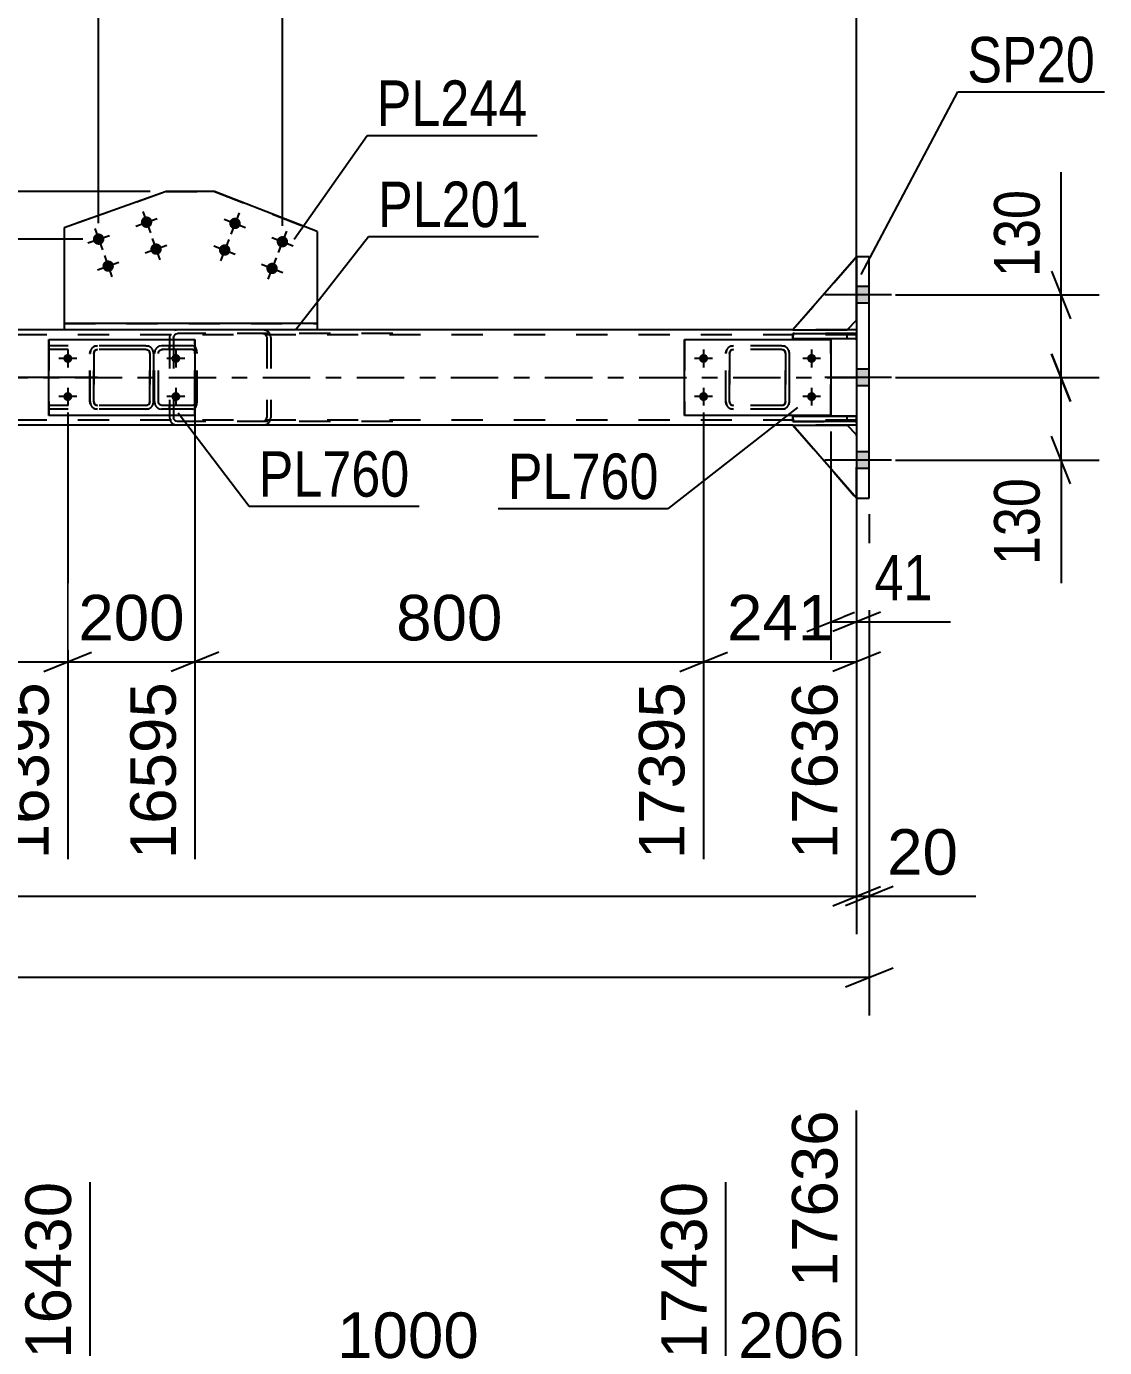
# Model space of a CAD drawing. Header units: millimetres. Extents: x -55 to 786, y -408 to 186.
# Drawn here: x 650 to 717.8, y 61 to 144.1 of the extents above; entities that cross this region are included whole.
import ezdxf

# ---------------------------------------------------------------- set-up
doc = ezdxf.new("R2010")
doc.units = ezdxf.units.MM
doc.linetypes.add('DXK_LINE_DOT2', pattern=[3.9198, 1.9599, -1.9599])
doc.linetypes.add('DXK_LINE_DOT3', pattern=[5.9187, 2.979, -0.9799, 0.9799, -0.9799])
doc.styles.add('Arial', font='ARIAL.TTF', dxfattribs={"height": 0.2})
doc.styles.add('Arial Narrow', font='ARIALN.TTF', dxfattribs={"height": 0.2})

# ---------------------------------------------------------------- blocks, each defined once
blk = doc.blocks.new('Bolt-318893114-4868 - 4605')
at = {"linetype": 'Continuous'}
for points in [[(652.309, 123.213), (652.315, 123.271), (652.333, 123.327), (652.362, 123.378), (652.401, 123.421), (652.449, 123.456), (652.502, 123.479), (652.559, 123.492), (652.618, 123.492), (652.675, 123.479), (652.729, 123.456), (652.776, 123.421), (652.815, 123.378), (652.844, 123.327), (652.862, 123.271), (652.869, 123.213), (652.862, 123.155), (652.844, 123.099), (652.815, 123.048), (652.776, 123.005), (652.729, 122.971), (652.675, 122.947), (652.618, 122.935), (652.559, 122.935), (652.502, 122.947), (652.449, 122.971), (652.401, 123.005), (652.362, 123.048), (652.333, 123.099), (652.315, 123.155)], [(659.109, 123.213), (659.115, 123.271), (659.133, 123.327), (659.162, 123.378), (659.201, 123.421), (659.249, 123.456), (659.302, 123.479), (659.359, 123.492), (659.418, 123.492), (659.475, 123.479), (659.529, 123.456), (659.576, 123.421), (659.615, 123.378), (659.644, 123.327), (659.662, 123.271), (659.669, 123.213), (659.662, 123.155), (659.644, 123.099), (659.615, 123.048), (659.576, 123.005), (659.529, 122.971), (659.475, 122.947), (659.418, 122.935), (659.359, 122.935), (659.302, 122.947), (659.249, 122.971), (659.201, 123.005), (659.162, 123.048), (659.133, 123.099), (659.115, 123.155)], [(652.309, 120.813), (652.315, 120.871), (652.333, 120.927), (652.362, 120.978), (652.401, 121.021), (652.449, 121.056), (652.502, 121.079), (652.559, 121.092), (652.618, 121.092), (652.675, 121.079), (652.729, 121.056), (652.776, 121.021), (652.815, 120.978), (652.844, 120.927), (652.862, 120.871), (652.869, 120.813), (652.862, 120.755), (652.844, 120.699), (652.815, 120.648), (652.776, 120.605), (652.729, 120.571), (652.675, 120.547), (652.618, 120.535), (652.559, 120.535), (652.502, 120.547), (652.449, 120.571), (652.401, 120.605), (652.362, 120.648), (652.333, 120.699), (652.315, 120.755)], [(659.109, 120.813), (659.115, 120.871), (659.133, 120.927), (659.162, 120.978), (659.201, 121.021), (659.249, 121.056), (659.302, 121.079), (659.359, 121.092), (659.418, 121.092), (659.475, 121.079), (659.529, 121.056), (659.576, 121.021), (659.615, 120.978), (659.644, 120.927), (659.662, 120.871), (659.669, 120.813), (659.662, 120.755), (659.644, 120.699), (659.615, 120.648), (659.576, 120.605), (659.529, 120.571), (659.475, 120.547), (659.418, 120.535), (659.359, 120.535), (659.302, 120.547), (659.249, 120.571), (659.201, 120.605), (659.162, 120.648), (659.133, 120.699), (659.115, 120.755)]]:
    blk.add_hatch(color=1, dxfattribs=at).paths.add_polyline_path(points)
at = {"color": 1, "linetype": 'Continuous'}
for p, q in [((653.149, 123.213), (652.029, 123.213)), ((652.589, 123.773), (652.589, 122.653)), ((659.949, 123.213), (658.829, 123.213)), ((659.389, 123.773), (659.389, 122.653)), ((653.149, 120.813), (652.029, 120.813)), ((652.589, 121.373), (652.589, 120.253)), ((659.949, 120.813), (658.829, 120.813)), ((659.389, 121.373), (659.389, 120.253))]:
    blk.add_line(p, q, dxfattribs=at)
blk = doc.blocks.new('Part-318893114-4641 - 4605')
at = {"color": 2, "linetype": 'Continuous'}
for p, q in [((703.022, 129.613), (702.222, 129.613)), ((702.222, 129.613), (702.222, 114.413)), ((703.022, 114.413), (703.022, 129.613)), ((702.222, 114.413), (703.022, 114.413))]:
    blk.add_line(p, q, dxfattribs=at)
blk = doc.blocks.new('Part-318893114-4669 - 4605')
at = {"color": 2, "linetype": 'Continuous'}
for p, q in [((668.276, 125.413), (652.363, 125.413)), ((652.363, 125.413), (652.363, 125.013)), ((668.276, 125.013), (652.363, 125.013)), ((668.276, 125.413), (668.276, 125.013))]:
    blk.add_line(p, q, dxfattribs=at)
blk = doc.blocks.new('Part-318893114-4695 - 4605')
at = {"color": 7, "linetype": 'DXK_LINE_DOT2'}
for p, q in [((654.28, 123.977), (654.464, 124.013)), ((654.28, 123.977), (654.285, 123.977)), ((654.468, 124.013), (654.285, 123.977)), ((657.508, 124.013), (654.464, 124.013)), ((657.504, 124.013), (657.687, 123.977)), ((657.692, 123.977), (657.508, 124.013)), ((653.984, 123.533), (654.02, 123.717)), ((653.984, 123.533), (653.988, 123.533)), ((653.984, 120.493), (653.984, 123.533)), ((654.025, 123.717), (653.988, 123.533)), ((653.988, 120.493), (653.988, 123.533)), ((654.242, 123.625), (654.224, 123.533)), ((654.228, 123.533), (654.224, 123.533)), ((654.224, 123.533), (654.224, 120.493)), ((654.228, 123.533), (654.247, 123.625)), ((654.228, 120.493), (654.228, 123.533)), ((654.294, 123.703), (654.242, 123.625)), ((654.247, 123.625), (654.299, 123.703)), ((654.372, 123.755), (654.294, 123.703)), ((654.299, 123.703), (654.377, 123.755)), ((654.464, 123.773), (654.372, 123.755)), ((654.377, 123.755), (654.468, 123.773)), ((657.508, 123.773), (654.464, 123.773)), ((657.596, 123.755), (657.504, 123.773)), ((657.508, 123.773), (657.6, 123.755)), ((657.596, 123.755), (657.6, 123.755)), ((657.673, 123.703), (657.596, 123.755)), ((657.6, 123.755), (657.678, 123.703)), ((657.725, 123.625), (657.673, 123.703)), ((657.678, 123.703), (657.73, 123.625)), ((657.744, 123.533), (657.725, 123.625)), ((657.73, 123.625), (657.748, 123.533)), ((657.748, 123.533), (657.744, 123.533)), ((657.744, 123.533), (657.744, 120.493)), ((657.748, 120.493), (657.748, 123.533)), ((657.947, 123.717), (657.984, 123.533)), ((657.988, 123.533), (657.952, 123.717)), ((657.988, 123.533), (657.984, 123.533)), ((657.984, 123.533), (657.984, 120.493)), ((657.988, 120.493), (657.988, 123.533)), ((653.988, 120.493), (653.984, 120.493)), ((654.02, 120.309), (653.984, 120.493)), ((653.988, 120.493), (654.025, 120.309)), ((654.224, 120.493), (654.228, 120.493)), ((654.224, 120.493), (654.242, 120.401)), ((654.247, 120.401), (654.228, 120.493)), ((654.242, 120.401), (654.294, 120.323)), ((654.299, 120.323), (654.247, 120.401)), ((654.28, 120.05), (654.285, 120.05)), ((654.464, 120.013), (654.28, 120.05)), ((654.285, 120.05), (654.468, 120.013)), ((654.294, 120.323), (654.372, 120.271)), ((654.377, 120.271), (654.299, 120.323)), ((654.372, 120.271), (654.464, 120.253)), ((654.468, 120.253), (654.377, 120.271)), ((657.508, 120.253), (654.464, 120.253)), ((657.508, 120.013), (654.464, 120.013)), ((657.504, 120.253), (657.596, 120.271)), ((657.687, 120.05), (657.504, 120.013)), ((657.6, 120.271), (657.508, 120.253)), ((657.508, 120.013), (657.692, 120.05)), ((657.596, 120.271), (657.673, 120.323)), ((657.596, 120.271), (657.6, 120.271)), ((657.678, 120.323), (657.6, 120.271)), ((657.673, 120.323), (657.725, 120.401)), ((657.73, 120.401), (657.678, 120.323)), ((657.725, 120.401), (657.744, 120.493)), ((657.748, 120.493), (657.73, 120.401)), ((657.744, 120.493), (657.748, 120.493)), ((657.984, 120.493), (657.947, 120.309)), ((657.952, 120.309), (657.988, 120.493)), ((657.984, 120.493), (657.988, 120.493))]:
    blk.add_line(p, q, dxfattribs=at)
at = {"color": 7, "linetype": 'DXK_LINE_DOT3'}
blk.add_line((655.992, 122.013), (655.981, 122.013), dxfattribs=at)
at = {"color": 7, "linetype": 'DXK_LINE_DOT2'}
for centre, start, end in [((654.464, 123.533), 112.5, 157.5), ((654.468, 123.533), 112.5, 157.5), ((657.504, 123.533), 22.5, 67.5), ((657.508, 123.533), 22.5, 67.5), ((654.464, 120.493), 202.5, 247.5), ((654.468, 120.493), 202.5, 247.5), ((657.504, 120.493), 292.5, 337.5), ((657.508, 120.493), 292.5, 337.5)]:
    blk.add_arc(centre, 0.48, start, end, dxfattribs=at)
blk = doc.blocks.new('Part-318893114-4731 - 4605')
at = {"color": 7, "linetype": 'DXK_LINE_DOT2'}
for p, q in [((659.495, 125.013), (659.3, 124.977)), ((659.315, 124.703), (659.398, 124.755)), ((659.398, 124.755), (659.495, 124.773)), ((673.036, 125.013), (659.495, 125.013)), ((673.036, 124.773), (659.495, 124.773)), ((665.054, 124.977), (664.859, 125.013)), ((664.859, 124.773), (664.957, 124.755)), ((664.957, 124.755), (665.039, 124.703)), ((659.018, 124.693), (658.985, 124.533)), ((658.985, 124.533), (658.985, 119.493)), ((659.023, 124.717), (659.018, 124.693)), ((659.24, 124.533), (659.259, 124.625)), ((659.24, 124.533), (659.24, 119.493)), ((659.259, 124.625), (659.315, 124.703)), ((665.039, 124.703), (665.095, 124.625)), ((665.095, 124.625), (665.114, 124.533)), ((665.114, 124.533), (665.114, 119.493)), ((665.336, 124.693), (665.331, 124.717)), ((665.37, 124.533), (665.336, 124.693)), ((665.37, 124.533), (665.37, 119.493)), ((658.985, 119.493), (659.003, 119.408)), ((659.003, 119.408), (659.023, 119.309)), ((659.254, 119.427), (659.24, 119.493)), ((659.259, 119.401), (659.254, 119.427)), ((659.315, 119.323), (659.259, 119.401)), ((659.3, 119.05), (659.495, 119.013)), ((659.398, 119.271), (659.315, 119.323)), ((659.495, 119.253), (659.398, 119.271)), ((673.036, 119.253), (659.495, 119.253)), ((673.036, 119.013), (659.495, 119.013)), ((664.957, 119.271), (664.859, 119.253)), ((664.859, 119.013), (665.054, 119.05)), ((665.039, 119.323), (664.957, 119.271)), ((665.095, 119.401), (665.039, 119.323)), ((665.095, 119.401), (665.1, 119.427)), ((665.1, 119.427), (665.114, 119.493)), ((665.331, 119.309), (665.352, 119.408)), ((665.352, 119.408), (665.37, 119.493))]:
    blk.add_line(p, q, dxfattribs=at)
for centre, start, end in [((664.878, 124.512), 24.31996, 69.24169), ((659.476, 119.514), 204.31996, 249.24169), ((664.878, 119.514), 290.75831, 335.68004)]:
    blk.add_arc(centre, 0.496, start, end, dxfattribs=at)
blk = doc.blocks.new('Part-318893114-4920 - 4605')
at = {"color": 7, "linetype": 'DXK_LINE_DOT2'}
for p, q in [((702.222, 119.573), (698.222, 119.573)), ((698.222, 119.573), (698.222, 119.253)), ((698.222, 119.253), (702.222, 119.253)), ((701.622, 119.253), (701.622, 119.573)), ((702.222, 119.253), (702.222, 119.573)), ((702.222, 119.573), (702.222, 119.253))]:
    blk.add_line(p, q, dxfattribs=at)
blk = doc.blocks.new('Bolt-318893114-4745 - 4605')
at = {"linetype": 'Continuous'}
for points in [[(663.108, 132.071), (663.182, 132.063), (663.254, 132.04), (663.319, 132.003), (663.375, 131.952), (663.419, 131.891), (663.45, 131.823), (663.466, 131.749), (663.466, 131.674), (663.45, 131.6), (663.419, 131.531), (663.375, 131.47), (663.319, 131.42), (663.254, 131.382), (663.182, 131.359), (663.108, 131.351), (663.033, 131.359), (662.961, 131.382), (662.896, 131.42), (662.84, 131.47), (662.796, 131.531), (662.765, 131.6), (662.75, 131.674), (662.75, 131.749), (662.765, 131.823), (662.796, 131.891), (662.84, 131.952), (662.896, 132.003), (662.961, 132.04), (663.033, 132.063)], [(666.092, 130.917), (666.167, 130.909), (666.238, 130.886), (666.304, 130.848), (666.36, 130.798), (666.404, 130.737), (666.434, 130.668), (666.45, 130.594), (666.45, 130.519), (666.434, 130.445), (666.404, 130.377), (666.36, 130.316), (666.304, 130.265), (666.238, 130.228), (666.167, 130.205), (666.092, 130.197), (666.017, 130.205), (665.946, 130.228), (665.88, 130.265), (665.824, 130.316), (665.78, 130.377), (665.75, 130.445), (665.734, 130.519), (665.734, 130.594), (665.75, 130.668), (665.78, 130.737), (665.824, 130.798), (665.88, 130.848), (665.946, 130.886), (666.017, 130.909)], [(662.458, 130.393), (662.533, 130.385), (662.604, 130.362), (662.67, 130.324), (662.726, 130.274), (662.77, 130.213), (662.8, 130.144), (662.816, 130.07), (662.816, 129.995), (662.8, 129.921), (662.77, 129.853), (662.726, 129.792), (662.67, 129.741), (662.604, 129.704), (662.533, 129.681), (662.458, 129.673), (662.383, 129.681), (662.312, 129.704), (662.246, 129.741), (662.191, 129.792), (662.146, 129.853), (662.116, 129.921), (662.1, 129.995), (662.1, 130.07), (662.116, 130.144), (662.146, 130.213), (662.191, 130.274), (662.246, 130.324), (662.312, 130.362), (662.383, 130.385)], [(665.442, 129.238), (665.517, 129.23), (665.589, 129.207), (665.654, 129.169), (665.71, 129.119), (665.754, 129.058), (665.785, 128.989), (665.8, 128.916), (665.8, 128.84), (665.785, 128.767), (665.754, 128.698), (665.71, 128.637), (665.654, 128.587), (665.589, 128.549), (665.517, 128.526), (665.442, 128.518), (665.368, 128.526), (665.296, 128.549), (665.231, 128.587), (665.175, 128.637), (665.131, 128.698), (665.1, 128.767), (665.084, 128.84), (665.084, 128.916), (665.1, 128.989), (665.131, 129.058), (665.175, 129.119), (665.231, 129.169), (665.296, 129.207), (665.368, 129.23)]]:
    blk.add_hatch(color=1, dxfattribs=at).paths.add_polyline_path(points)
at = {"color": 1, "linetype": 'Continuous'}
for p, q in [((663.367, 132.383), (662.848, 131.04)), ((662.436, 131.971), (663.779, 131.452)), ((662.718, 130.704), (662.198, 129.361)), ((665.421, 130.816), (666.763, 130.297)), ((666.352, 131.228), (665.832, 129.885)), ((661.787, 130.292), (663.13, 129.773)), ((664.771, 129.138), (666.114, 128.618)), ((665.702, 129.549), (665.183, 128.206))]:
    blk.add_line(p, q, dxfattribs=at)
blk = doc.blocks.new('Part-318893114-4746 - 4605')
at = {"color": 7, "linetype": 'DXK_LINE_DOT2'}
for p, q in [((660.451, 124.013), (651.416, 124.013)), ((658.54, 124.013), (658.347, 123.977)), ((658.985, 123.773), (658.985, 124.013)), ((660.554, 123.977), (660.451, 124.013)), ((660.642, 123.872), (660.554, 123.977)), ((660.451, 123.773), (651.416, 123.773)), ((658.075, 123.717), (658.036, 123.533)), ((658.036, 120.493), (658.036, 123.533)), ((658.288, 123.533), (658.307, 123.625)), ((658.288, 120.493), (658.288, 123.533)), ((658.307, 123.625), (658.362, 123.703)), ((658.362, 123.703), (658.443, 123.755)), ((658.443, 123.755), (658.54, 123.773)), ((660.451, 123.773), (660.503, 123.755)), ((660.503, 123.755), (660.546, 123.703)), ((660.546, 123.703), (660.576, 123.625)), ((660.576, 123.625), (660.586, 123.533)), ((660.586, 120.493), (660.586, 123.533)), ((660.7, 123.717), (660.642, 123.872)), ((660.72, 123.533), (660.7, 123.717)), ((660.72, 120.493), (660.72, 123.533)), ((660.451, 120.253), (651.416, 120.253)), ((660.451, 120.013), (651.416, 120.013)), ((658.036, 120.493), (658.075, 120.309)), ((658.307, 120.401), (658.288, 120.493)), ((658.362, 120.323), (658.307, 120.401)), ((658.347, 120.05), (658.54, 120.013)), ((658.443, 120.271), (658.362, 120.323)), ((658.54, 120.253), (658.443, 120.271)), ((658.985, 120.013), (658.985, 120.253)), ((660.503, 120.271), (660.451, 120.253)), ((660.451, 120.013), (660.554, 120.05)), ((660.546, 120.323), (660.503, 120.271)), ((660.576, 120.401), (660.546, 120.323)), ((660.554, 120.05), (660.642, 120.154)), ((660.586, 120.493), (660.576, 120.401)), ((660.642, 120.154), (660.7, 120.309)), ((660.7, 120.309), (660.72, 120.493))]:
    blk.add_line(p, q, dxfattribs=at)
for centre, start, end in [((658.525, 123.517), 111.15129, 156.10483), ((658.525, 120.509), 203.89517, 248.84871)]:
    blk.add_arc(centre, 0.492, start, end, dxfattribs=at)
blk = doc.blocks.new('Part-318893114-4864 - 4605')
at = {"color": 2, "linetype": 'Continuous'}
for p, q in [((698.222, 119.013), (701.622, 119.013)), ((702.222, 114.413), (698.222, 119.013)), ((701.622, 119.013), (702.222, 118.413))]:
    blk.add_line(p, q, dxfattribs=at)
at = {"color": 7, "linetype": 'DXK_LINE_DOT2'}
blk.add_line((702.222, 118.413), (702.222, 114.413), dxfattribs=at)
blk = doc.blocks.new('Part-318893114-4793 - 4605')
at = {"color": 2, "linetype": 'Continuous'}
for p, q in [((651.389, 124.413), (651.388, 124.413)), ((651.389, 119.613), (651.389, 124.413)), ((651.389, 124.413), (660.589, 124.413)), ((660.589, 124.413), (660.589, 119.613)), ((651.388, 119.613), (651.389, 119.613)), ((660.589, 119.613), (651.389, 119.613))]:
    blk.add_line(p, q, dxfattribs=at)
at = {"color": 7, "linetype": 'DXK_LINE_DOT2'}
for p, q in [((651.388, 124.413), (651.388, 119.613)), ((651.389, 124.413), (651.388, 124.413)), ((660.588, 119.613), (660.588, 124.413)), ((651.389, 119.613), (651.388, 119.613))]:
    blk.add_line(p, q, dxfattribs=at)
blk = doc.blocks.new('Part-318893114-4918 - 4605')
at = {"color": 2, "linetype": 'Continuous'}
for p, q in [((698.222, 119.253), (698.222, 119.573)), ((698.222, 119.573), (702.222, 119.573)), ((702.222, 119.253), (698.222, 119.253)), ((702.222, 119.253), (702.222, 119.573))]:
    blk.add_line(p, q, dxfattribs=at)
at = {"color": 7, "linetype": 'DXK_LINE_DOT2'}
for p, q in [((701.622, 119.253), (701.622, 119.573)), ((702.222, 119.573), (702.222, 119.253))]:
    blk.add_line(p, q, dxfattribs=at)
blk = doc.blocks.new('Bolt-318893114-4802 - 4605')
at = {"linetype": 'Continuous'}
for points in [[(703.022, 126.693), (703.022, 127.733), (702.222, 127.733), (702.222, 126.693)], [(703.022, 126.693), (703.022, 127.733), (702.222, 127.733), (702.222, 126.693)], [(703.022, 126.693), (703.022, 127.733), (702.222, 127.733), (702.222, 126.693)], [(703.022, 121.493), (703.022, 122.533), (702.222, 122.533), (702.222, 121.493)], [(703.022, 121.493), (703.022, 122.533), (702.222, 122.533), (702.222, 121.493)], [(703.022, 116.293), (703.022, 117.333), (702.222, 117.333), (702.222, 116.293)], [(703.022, 116.293), (703.022, 117.333), (702.222, 117.333), (702.222, 116.293)], [(703.022, 116.293), (703.022, 117.333), (702.222, 117.333), (702.222, 116.293)]]:
    blk.add_hatch(color=1, dxfattribs=at).paths.add_polyline_path(points)
at = {"color": 1, "linetype": 'Continuous'}
for p, q in [((703.022, 127.733), (702.222, 127.733)), ((703.022, 127.733), (702.222, 127.733)), ((703.022, 127.733), (702.222, 127.733)), ((704.422, 127.213), (700.222, 127.213)), ((704.422, 127.213), (700.222, 127.213)), ((704.422, 127.213), (700.222, 127.213)), ((703.022, 126.693), (702.222, 126.693)), ((703.022, 126.693), (702.222, 126.693)), ((703.022, 126.693), (702.222, 126.693)), ((703.022, 122.533), (702.222, 122.533)), ((703.022, 122.533), (702.222, 122.533)), ((704.422, 122.013), (700.222, 122.013)), ((704.422, 122.013), (700.222, 122.013)), ((703.022, 121.493), (702.222, 121.493)), ((703.022, 121.493), (702.222, 121.493)), ((703.022, 117.333), (702.222, 117.333)), ((703.022, 117.333), (702.222, 117.333)), ((703.022, 117.333), (702.222, 117.333)), ((704.422, 116.813), (700.222, 116.813)), ((704.422, 116.813), (700.222, 116.813)), ((704.422, 116.813), (700.222, 116.813)), ((703.022, 116.293), (702.222, 116.293)), ((703.022, 116.293), (702.222, 116.293)), ((703.022, 116.293), (702.222, 116.293))]:
    blk.add_line(p, q, dxfattribs=at)
blk = doc.blocks.new('Part-318893114-4844 - 4605')
at = {"color": 2, "linetype": 'Continuous'}
for p, q in [((652.363, 125.013), (582.986, 125.013)), ((698.222, 125.013), (668.276, 125.013)), ((702.222, 125.013), (701.622, 125.013)), ((698.221, 119.013), (43.397, 119.013)), ((702.222, 119.013), (701.621, 119.013))]:
    blk.add_line(p, q, dxfattribs=at)
at = {"color": 7, "linetype": 'DXK_LINE_DOT2'}
for p, q in [((668.276, 125.013), (652.363, 125.013)), ((701.622, 125.013), (698.222, 125.013)), ((702.222, 125.013), (702.222, 119.013)), ((702.222, 124.693), (43.397, 124.693)), ((702.222, 119.333), (43.397, 119.333)), ((701.621, 119.013), (698.221, 119.013))]:
    blk.add_line(p, q, dxfattribs=at)
at = {"color": 7, "linetype": 'DXK_LINE_DOT3'}
blk.add_line((43.397, 122.013), (702.222, 122.013), dxfattribs=at)
blk = doc.blocks.new('Part-318893114-4865 - 4605')
at = {"color": 7, "linetype": 'DXK_LINE_DOT2'}
for p, q in [((701.622, 119.013), (698.222, 119.013)), ((698.222, 119.013), (702.222, 114.413)), ((702.222, 118.413), (701.622, 119.013)), ((702.222, 114.413), (702.222, 118.413))]:
    blk.add_line(p, q, dxfattribs=at)
blk = doc.blocks.new('Bolt-318893114-4867 - 4605')
at = {"linetype": 'Continuous'}
for points in [[(657.778, 131.517), (657.717, 131.474), (657.647, 131.445), (657.573, 131.431), (657.498, 131.433), (657.425, 131.45), (657.357, 131.483), (657.297, 131.528), (657.248, 131.585), (657.212, 131.651), (657.19, 131.723), (657.184, 131.798), (657.193, 131.873), (657.218, 131.944), (657.258, 132.008), (657.309, 132.063), (657.371, 132.106), (657.44, 132.135), (657.514, 132.149), (657.59, 132.147), (657.663, 132.13), (657.731, 132.098), (657.791, 132.052), (657.84, 131.995), (657.876, 131.929), (657.898, 131.857), (657.904, 131.782), (657.894, 131.707), (657.869, 131.636), (657.83, 131.572)], [(654.763, 130.447), (654.701, 130.404), (654.631, 130.375), (654.557, 130.361), (654.482, 130.363), (654.409, 130.381), (654.341, 130.413), (654.281, 130.458), (654.232, 130.515), (654.196, 130.581), (654.174, 130.654), (654.168, 130.729), (654.178, 130.803), (654.203, 130.874), (654.242, 130.939), (654.293, 130.993), (654.355, 131.036), (654.425, 131.065), (654.499, 131.079), (654.574, 131.077), (654.647, 131.06), (654.715, 131.028), (654.775, 130.982), (654.824, 130.925), (654.86, 130.859), (654.882, 130.787), (654.888, 130.712), (654.878, 130.637), (654.853, 130.566), (654.814, 130.502)], [(658.38, 129.821), (658.318, 129.778), (658.249, 129.749), (658.175, 129.735), (658.1, 129.737), (658.027, 129.754), (657.958, 129.786), (657.899, 129.832), (657.85, 129.889), (657.813, 129.955), (657.792, 130.027), (657.786, 130.102), (657.795, 130.177), (657.82, 130.248), (657.859, 130.312), (657.911, 130.367), (657.973, 130.41), (658.042, 130.439), (658.116, 130.452), (658.191, 130.451), (658.265, 130.433), (658.333, 130.401), (658.393, 130.356), (658.442, 130.299), (658.478, 130.233), (658.499, 130.16), (658.506, 130.085), (658.496, 130.011), (658.471, 129.94), (658.432, 129.875)], [(655.364, 128.751), (655.303, 128.708), (655.233, 128.679), (655.159, 128.665), (655.084, 128.667), (655.011, 128.684), (654.943, 128.716), (654.883, 128.762), (654.834, 128.819), (654.798, 128.885), (654.776, 128.957), (654.77, 129.032), (654.779, 129.107), (654.804, 129.178), (654.843, 129.242), (654.895, 129.297), (654.957, 129.34), (655.026, 129.369), (655.1, 129.383), (655.176, 129.381), (655.249, 129.364), (655.317, 129.331), (655.377, 129.286), (655.426, 129.229), (655.462, 129.163), (655.483, 129.091), (655.49, 129.016), (655.48, 128.941), (655.455, 128.87), (655.416, 128.806)]]:
    blk.add_hatch(color=1, dxfattribs=at).paths.add_polyline_path(points)
at = {"color": 1, "linetype": 'Continuous'}
for p, q in [((657.303, 132.469), (657.785, 131.112)), ((654.287, 131.399), (654.769, 130.042)), ((656.865, 131.549), (658.222, 132.031)), ((653.849, 130.48), (655.207, 130.961)), ((657.905, 130.772), (658.386, 129.415)), ((657.467, 129.853), (658.824, 130.334)), ((654.451, 128.783), (655.808, 129.265)), ((654.889, 129.702), (655.37, 128.345))]:
    blk.add_line(p, q, dxfattribs=at)
blk = doc.blocks.new('Part-318893114-4883 - 4605')
at = {"color": 2, "linetype": 'Continuous'}
for p, q in [((658.772, 133.711), (652.363, 131.438)), ((661.818, 133.711), (658.772, 133.711)), ((658.772, 133.711), (658.772, 133.711)), ((668.276, 131.213), (661.818, 133.711)), ((661.818, 133.711), (661.818, 133.711)), ((652.363, 131.438), (652.363, 125.413)), ((668.276, 131.213), (668.276, 125.413))]:
    blk.add_line(p, q, dxfattribs=at)
at = {"color": 7, "linetype": 'DXK_LINE_DOT2'}
for p, q in [((658.772, 133.711), (652.363, 131.438)), ((658.772, 133.711), (661.818, 133.711)), ((661.818, 133.711), (668.276, 131.213)), ((652.363, 125.413), (668.276, 125.413)), ((652.363, 125.413), (668.276, 125.413))]:
    blk.add_line(p, q, dxfattribs=at)
blk = doc.blocks.new('Part-318893114-4916 - 4605')
at = {"color": 2, "linetype": 'Continuous'}
for p, q in [((702.222, 129.613), (698.222, 125.013)), ((701.622, 125.013), (702.222, 125.613)), ((698.222, 125.013), (701.622, 125.013))]:
    blk.add_line(p, q, dxfattribs=at)
at = {"color": 7, "linetype": 'DXK_LINE_DOT2'}
blk.add_line((702.222, 125.613), (702.222, 129.613), dxfattribs=at)
blk = doc.blocks.new('Part-318893114-4917 - 4605')
at = {"color": 7, "linetype": 'DXK_LINE_DOT2'}
for p, q in [((698.222, 125.013), (702.222, 129.613)), ((702.222, 129.613), (702.222, 125.613)), ((702.222, 125.613), (701.622, 125.013)), ((701.622, 125.013), (698.222, 125.013))]:
    blk.add_line(p, q, dxfattribs=at)
blk = doc.blocks.new('Part-318893114-4919 - 4605')
at = {"color": 2, "linetype": 'Continuous'}
for p, q in [((698.222, 124.453), (698.222, 124.773)), ((698.222, 124.773), (702.222, 124.773)), ((702.222, 124.453), (702.222, 124.773)), ((702.222, 124.453), (698.222, 124.453))]:
    blk.add_line(p, q, dxfattribs=at)
at = {"color": 7, "linetype": 'DXK_LINE_DOT2'}
for p, q in [((701.622, 124.453), (701.622, 124.773)), ((702.222, 124.773), (702.222, 124.453))]:
    blk.add_line(p, q, dxfattribs=at)
blk = doc.blocks.new('Part-318893114-4921 - 4605')
at = {"color": 7, "linetype": 'DXK_LINE_DOT2'}
for p, q in [((702.222, 124.773), (698.222, 124.773)), ((698.222, 124.773), (698.222, 124.453)), ((701.622, 124.453), (701.622, 124.773)), ((702.222, 124.453), (702.222, 124.773)), ((702.222, 124.773), (702.222, 124.453)), ((698.222, 124.453), (702.222, 124.453))]:
    blk.add_line(p, q, dxfattribs=at)
blk = doc.blocks.new('Part-318893114-4952 - 4605')
at = {"color": 7, "linetype": 'DXK_LINE_DOT2'}
for p, q in [((694.285, 123.977), (694.469, 124.013)), ((694.285, 123.977), (694.29, 123.977)), ((694.474, 124.013), (694.29, 123.977)), ((697.514, 124.013), (694.469, 124.013)), ((697.509, 124.013), (697.693, 123.977)), ((697.697, 123.977), (697.514, 124.013)), ((693.989, 123.533), (694.026, 123.717)), ((693.989, 123.533), (693.994, 123.533)), ((693.989, 120.493), (693.989, 123.533)), ((694.03, 123.717), (693.994, 123.533)), ((693.994, 120.493), (693.994, 123.533)), ((694.247, 123.625), (694.229, 123.533)), ((694.234, 123.533), (694.229, 123.533)), ((694.229, 123.533), (694.229, 120.493)), ((694.234, 123.533), (694.252, 123.625)), ((694.234, 120.493), (694.234, 123.533)), ((694.299, 123.703), (694.247, 123.625)), ((694.252, 123.625), (694.304, 123.703)), ((694.377, 123.755), (694.299, 123.703)), ((694.304, 123.703), (694.382, 123.755)), ((694.469, 123.773), (694.377, 123.755)), ((694.382, 123.755), (694.474, 123.773)), ((697.514, 123.773), (694.469, 123.773)), ((697.601, 123.755), (697.509, 123.773)), ((697.514, 123.773), (697.605, 123.755)), ((697.601, 123.755), (697.605, 123.755)), ((697.679, 123.703), (697.601, 123.755)), ((697.605, 123.755), (697.683, 123.703)), ((697.731, 123.625), (697.679, 123.703)), ((697.683, 123.703), (697.735, 123.625)), ((697.749, 123.533), (697.731, 123.625)), ((697.735, 123.625), (697.754, 123.533)), ((697.754, 123.533), (697.749, 123.533)), ((697.749, 123.533), (697.749, 120.493)), ((697.754, 120.493), (697.754, 123.533)), ((697.952, 123.717), (697.989, 123.533)), ((697.994, 123.533), (697.957, 123.717)), ((697.994, 123.533), (697.989, 123.533)), ((697.989, 123.533), (697.989, 120.493)), ((697.994, 120.493), (697.994, 123.533)), ((693.994, 120.493), (693.989, 120.493)), ((694.026, 120.309), (693.989, 120.493)), ((693.994, 120.493), (694.03, 120.309)), ((694.229, 120.493), (694.234, 120.493)), ((694.229, 120.493), (694.247, 120.401)), ((694.252, 120.401), (694.234, 120.493)), ((694.247, 120.401), (694.299, 120.323)), ((694.304, 120.323), (694.252, 120.401)), ((694.285, 120.05), (694.29, 120.05)), ((694.469, 120.013), (694.285, 120.05)), ((694.29, 120.05), (694.474, 120.013)), ((694.299, 120.323), (694.377, 120.271)), ((694.382, 120.271), (694.304, 120.323)), ((694.377, 120.271), (694.469, 120.253)), ((694.474, 120.253), (694.382, 120.271)), ((697.514, 120.253), (694.469, 120.253)), ((697.514, 120.013), (694.469, 120.013)), ((697.509, 120.253), (697.601, 120.271)), ((697.693, 120.05), (697.509, 120.013)), ((697.605, 120.271), (697.514, 120.253)), ((697.514, 120.013), (697.697, 120.05)), ((697.601, 120.271), (697.679, 120.323)), ((697.601, 120.271), (697.605, 120.271)), ((697.683, 120.323), (697.605, 120.271)), ((697.679, 120.323), (697.731, 120.401)), ((697.735, 120.401), (697.683, 120.323)), ((697.731, 120.401), (697.749, 120.493)), ((697.754, 120.493), (697.735, 120.401)), ((697.749, 120.493), (697.754, 120.493)), ((697.989, 120.493), (697.952, 120.309)), ((697.957, 120.309), (697.994, 120.493)), ((697.989, 120.493), (697.994, 120.493))]:
    blk.add_line(p, q, dxfattribs=at)
at = {"color": 7, "linetype": 'DXK_LINE_DOT3'}
blk.add_line((695.997, 122.013), (695.986, 122.013), dxfattribs=at)
at = {"color": 7, "linetype": 'DXK_LINE_DOT2'}
for centre, start, end in [((694.469, 123.533), 112.5, 157.5), ((694.474, 123.533), 112.5, 157.5), ((697.509, 123.533), 22.5, 67.5), ((697.514, 123.533), 22.5, 67.5), ((694.469, 120.493), 202.5, 247.5), ((694.474, 120.493), 202.5, 247.5), ((697.509, 120.493), 292.5, 337.5), ((697.514, 120.493), 292.5, 337.5)]:
    blk.add_arc(centre, 0.48, start, end, dxfattribs=at)
blk = doc.blocks.new('Part-318893114-4957 - 4605')
at = {"color": 2, "linetype": 'Continuous'}
for p, q in [((691.394, 119.613), (691.394, 124.413)), ((691.394, 124.413), (691.394, 124.413)), ((691.394, 124.413), (700.594, 124.413)), ((700.594, 124.413), (700.594, 119.613)), ((691.394, 119.613), (691.394, 119.613)), ((700.594, 119.613), (691.394, 119.613))]:
    blk.add_line(p, q, dxfattribs=at)
at = {"color": 7, "linetype": 'DXK_LINE_DOT2'}
for p, q in [((691.394, 124.413), (691.394, 119.613)), ((691.394, 124.413), (691.394, 124.413)), ((700.594, 119.613), (700.594, 124.413)), ((691.394, 119.613), (691.394, 119.613))]:
    blk.add_line(p, q, dxfattribs=at)
blk = doc.blocks.new('Bolt-318893114-4958 - 4605')
at = {"linetype": 'Continuous'}
for points in [[(692.314, 123.213), (692.32, 123.271), (692.338, 123.327), (692.367, 123.378), (692.406, 123.421), (692.454, 123.456), (692.507, 123.479), (692.564, 123.492), (692.623, 123.492), (692.68, 123.479), (692.734, 123.456), (692.781, 123.421), (692.82, 123.378), (692.85, 123.327), (692.868, 123.271), (692.874, 123.213), (692.868, 123.155), (692.85, 123.099), (692.82, 123.048), (692.781, 123.005), (692.734, 122.971), (692.68, 122.947), (692.623, 122.935), (692.564, 122.935), (692.507, 122.947), (692.454, 122.971), (692.406, 123.005), (692.367, 123.048), (692.338, 123.099), (692.32, 123.155)], [(699.114, 123.213), (699.12, 123.271), (699.138, 123.327), (699.167, 123.378), (699.206, 123.421), (699.254, 123.456), (699.307, 123.479), (699.364, 123.492), (699.423, 123.492), (699.48, 123.479), (699.534, 123.456), (699.581, 123.421), (699.62, 123.378), (699.65, 123.327), (699.668, 123.271), (699.674, 123.213), (699.668, 123.155), (699.65, 123.099), (699.62, 123.048), (699.581, 123.005), (699.534, 122.971), (699.48, 122.947), (699.423, 122.935), (699.364, 122.935), (699.307, 122.947), (699.254, 122.971), (699.206, 123.005), (699.167, 123.048), (699.138, 123.099), (699.12, 123.155)], [(692.314, 120.813), (692.32, 120.871), (692.338, 120.927), (692.367, 120.978), (692.406, 121.021), (692.454, 121.056), (692.507, 121.079), (692.564, 121.092), (692.623, 121.092), (692.68, 121.079), (692.734, 121.056), (692.781, 121.021), (692.82, 120.978), (692.85, 120.927), (692.868, 120.871), (692.874, 120.813), (692.868, 120.755), (692.85, 120.699), (692.82, 120.648), (692.781, 120.605), (692.734, 120.571), (692.68, 120.547), (692.623, 120.535), (692.564, 120.535), (692.507, 120.547), (692.454, 120.571), (692.406, 120.605), (692.367, 120.648), (692.338, 120.699), (692.32, 120.755)], [(699.114, 120.813), (699.12, 120.871), (699.138, 120.927), (699.167, 120.978), (699.206, 121.021), (699.254, 121.056), (699.307, 121.079), (699.364, 121.092), (699.423, 121.092), (699.48, 121.079), (699.534, 121.056), (699.581, 121.021), (699.62, 120.978), (699.65, 120.927), (699.668, 120.871), (699.674, 120.813), (699.668, 120.755), (699.65, 120.699), (699.62, 120.648), (699.581, 120.605), (699.534, 120.571), (699.48, 120.547), (699.423, 120.535), (699.364, 120.535), (699.307, 120.547), (699.254, 120.571), (699.206, 120.605), (699.167, 120.648), (699.138, 120.699), (699.12, 120.755)]]:
    blk.add_hatch(color=1, dxfattribs=at).paths.add_polyline_path(points)
at = {"color": 1, "linetype": 'Continuous'}
for p, q in [((693.154, 123.213), (692.034, 123.213)), ((692.594, 123.773), (692.594, 122.653)), ((699.954, 123.213), (698.834, 123.213)), ((699.394, 123.773), (699.394, 122.653)), ((693.154, 120.813), (692.034, 120.813)), ((692.594, 121.373), (692.594, 120.253)), ((699.954, 120.813), (698.834, 120.813)), ((699.394, 121.373), (699.394, 120.253))]:
    blk.add_line(p, q, dxfattribs=at)
blk = doc.blocks.new('StraightDimension-318893114-4510 - 2647')
at = {"color": 7, "linetype": 'Continuous'}
for p, q in [((613.988, 16.332), (613.988, 71.37)), ((653.988, 16.332), (653.988, 71.37)), ((615.488, 59.552), (612.488, 58.352)), ((652.488, 58.352), (655.488, 59.552)), ((613.988, 58.952), (653.988, 58.952))]:
    blk.add_line(p, q, dxfattribs=at)
at = {"color": 0}
blk.add_wipeout([(639.035, 59.702), (639.035, 63.902), (628.94, 63.902), (628.94, 59.702)], dxfattribs=at)
at = {"color": 3, "style": 'Arial'}
blk.add_text('1000', height=2.8652, dxfattribs=at).set_placement((629.54, 60.302))
at = {"color": 0, "linetype": 'Continuous'}
blk.add_wipeout([(653.388, 71.97), (649.188, 71.97), (649.188, 59.652), (653.388, 59.652)], dxfattribs=at)
at = {"color": 3, "linetype": 'Continuous', "style": 'Arial'}
blk.add_text('16430', height=2.8652, rotation=90.00021, dxfattribs=at).set_placement((652.788, 60.252))
blk = doc.blocks.new('StraightDimension-318893114-4520 - 2647')
at = {"color": 7, "linetype": 'Continuous'}
for p, q in [((653.988, 16.332), (653.988, 71.37)), ((693.994, 18.639), (693.994, 71.37)), ((655.488, 59.552), (652.488, 58.352)), ((692.494, 58.352), (695.494, 59.552)), ((653.988, 58.952), (693.994, 58.952))]:
    blk.add_line(p, q, dxfattribs=at)
at = {"color": 0}
blk.add_wipeout([(679.038, 59.702), (679.038, 63.902), (668.943, 63.902), (668.943, 59.702)], dxfattribs=at)
at = {"color": 3, "style": 'Arial'}
blk.add_text('1000', height=2.8652, dxfattribs=at).set_placement((669.543, 60.302))
at = {"color": 0, "linetype": 'Continuous'}
blk.add_wipeout([(693.394, 71.97), (689.194, 71.97), (689.194, 59.652), (693.394, 59.652)], dxfattribs=at)
at = {"color": 3, "linetype": 'Continuous', "style": 'Arial'}
blk.add_text('17430', height=2.8652, rotation=90.00021, dxfattribs=at).set_placement((692.794, 60.252))
blk = doc.blocks.new('StraightDimension-318893114-4530 - 2647')
at = {"color": 7, "linetype": 'Continuous'}
for p, q in [((702.222, 4), (702.222, 75.87)), ((693.994, 18.639), (693.994, 71.37)), ((692.494, 58.352), (695.494, 59.552)), ((703.722, 59.552), (700.722, 58.352)), ((693.994, 58.952), (702.222, 58.952))]:
    blk.add_line(p, q, dxfattribs=at)
at = {"color": 0}
blk.add_wipeout([(702.043, 59.702), (702.043, 63.902), (694.172, 63.902), (694.172, 59.702)], dxfattribs=at)
at = {"color": 3, "style": 'Arial'}
blk.add_text('206', height=2.8652, dxfattribs=at).set_placement((694.772, 60.302))
at = {"color": 0, "linetype": 'Continuous'}
blk.add_wipeout([(701.622, 76.47), (697.422, 76.47), (697.422, 64.152), (701.622, 64.152)], dxfattribs=at)
at = {"color": 3, "linetype": 'Continuous', "style": 'Arial'}
blk.add_text('17636', height=2.8652, rotation=90.00021, dxfattribs=at).set_placement((701.022, 64.752))
blk = doc.blocks.new('StraightDimension-318893114-5524 - 4605')
at = {"color": 7, "linetype": 'Continuous'}
for p, q in [((702.222, 113.413), (702.222, 86.97)), ((703.022, 113.413), (703.022, 86.97)), ((700.722, 88.77), (703.722, 89.97)), ((704.522, 89.97), (701.522, 88.77)), ((702.222, 89.37), (703.022, 89.37)), ((703.022, 89.37), (709.719, 89.37)), ((703.022, 89.37), (709.719, 89.37))]:
    blk.add_line(p, q, dxfattribs=at)
at = {"color": 0}
blk.add_wipeout([(709.194, 90.12), (709.194, 94.32), (703.547, 94.32), (703.547, 90.12)], dxfattribs=at)
at = {"color": 3, "style": 'Arial'}
blk.add_text('20', height=2.8652, dxfattribs=at).set_placement((704.147, 90.72))
blk = doc.blocks.new('StraightDimension-318893114-5448 - 4605')
at = {"color": 7, "linetype": 'Continuous'}
for p, q in [((703.022, 113.413), (703.022, 81.863)), ((701.522, 83.663), (704.522, 84.863)), ((10.684, 84.263), (703.022, 84.263))]:
    blk.add_line(p, q, dxfattribs=at)
blk = doc.blocks.new('StraightDimension-318893114-5808 - 4605')
at = {"color": 7, "linetype": 'Continuous'}
for p, q in [((666.092, 131.557), (666.092, 166.731)), ((702.222, 126.013), (702.222, 162.231)), ((667.592, 150.413), (664.592, 149.213)), ((666.092, 149.813), (702.222, 149.813)), ((700.722, 149.213), (703.722, 150.413))]:
    blk.add_line(p, q, dxfattribs=at)
at = {"color": 0}
blk.add_wipeout([(688.092, 150.563), (688.092, 154.763), (680.221, 154.763), (680.221, 150.563)], dxfattribs=at)
at = {"color": 3, "style": 'Arial'}
blk.add_text('903', height=2.8652, dxfattribs=at).set_placement((680.821, 151.163))
at = {"color": 0, "linetype": 'Continuous'}
blk.add_wipeout([(701.621, 162.831), (697.421, 162.831), (697.422, 150.513), (701.622, 150.513)], dxfattribs=at)
at = {"color": 3, "linetype": 'Continuous', "style": 'Arial'}
blk.add_text('17636', height=2.8652, rotation=90.00021, dxfattribs=at).set_placement((701.022, 151.113))
blk = doc.blocks.new('StraightDimension-318893114-5816 - 4605')
at = {"color": 7, "linetype": 'Continuous'}
for p, q in [((666.092, 131.557), (666.092, 166.731)), ((654.528, 131.72), (654.528, 162.231)), ((653.028, 149.213), (656.028, 150.413)), ((654.528, 149.813), (666.092, 149.813)), ((667.592, 150.413), (664.592, 149.213))]:
    blk.add_line(p, q, dxfattribs=at)
at = {"color": 0}
blk.add_wipeout([(664.245, 150.563), (664.245, 154.763), (656.375, 154.763), (656.375, 150.563)], dxfattribs=at)
at = {"color": 3, "style": 'Arial'}
blk.add_text('289', height=2.8652, dxfattribs=at).set_placement((656.975, 151.163))
at = {"color": 0, "linetype": 'Continuous'}
blk.add_wipeout([(665.492, 167.331), (661.292, 167.331), (661.292, 155.013), (665.492, 155.013)], dxfattribs=at)
at = {"color": 3, "linetype": 'Continuous', "style": 'Arial'}
blk.add_text('16733', height=2.8652, rotation=90.00021, dxfattribs=at).set_placement((664.892, 155.613))
blk = doc.blocks.new('StraightDimension-318893114-5888 - 4605')
at = {"color": 7, "linetype": 'Continuous'}
for p, q in [((645.781, 133.711), (645.781, 140.409)), ((645.781, 133.711), (645.781, 140.409)), ((645.181, 135.211), (646.381, 132.211)), ((657.772, 133.711), (642.931, 133.711)), ((645.781, 130.72), (645.781, 133.711)), ((646.381, 129.22), (645.181, 132.22)), ((653.528, 130.72), (642.931, 130.72))]:
    blk.add_line(p, q, dxfattribs=at)
at = {"color": 0}
blk.add_wipeout([(645.031, 139.884), (640.831, 139.884), (640.831, 134.236), (645.031, 134.236)], dxfattribs=at)
at = {"color": 3, "style": 'Arial'}
blk.add_text('75', height=2.8652, rotation=90.00021, dxfattribs=at).set_placement((644.431, 134.836))
blk = doc.blocks.new('StraightDimension-318893114-5871 - 4605')
at = {"color": 7, "linetype": 'Continuous'}
for p, q in [((645.181, 132.22), (646.381, 129.22)), ((653.528, 130.72), (642.931, 130.72)), ((645.781, 122.013), (645.781, 130.72)), ((646.381, 120.513), (645.181, 123.513)), ((654.448, 122.013), (642.931, 122.013)), ((645.781, 122.013), (645.781, 113.092)), ((645.781, 122.013), (645.781, 113.092))]:
    blk.add_line(p, q, dxfattribs=at)
at = {"color": 0}
blk.add_wipeout([(645.031, 121.488), (640.831, 121.488), (640.831, 113.617), (645.031, 113.617)], dxfattribs=at)
at = {"color": 3, "style": 'Arial'}
blk.add_text('218', height=2.8652, rotation=90.00021, dxfattribs=at).set_placement((644.431, 114.217))
blk = doc.blocks.new('StraightDimension-318893114-5557 - 4605')
at = {"color": 7, "linetype": 'Continuous'}
for p, q in [((715.088, 127.213), (715.088, 134.947)), ((715.088, 127.213), (715.088, 134.947)), ((714.488, 128.713), (715.688, 125.713)), ((704.679, 127.213), (717.488, 127.213)), ((715.088, 122.013), (715.088, 127.213)), ((715.688, 120.513), (714.488, 123.513)), ((704.679, 122.013), (717.488, 122.013))]:
    blk.add_line(p, q, dxfattribs=at)
at = {"color": 0}
blk.add_wipeout([(714.338, 134.422), (710.138, 134.422), (710.138, 127.738), (714.338, 127.738)], dxfattribs=at)
at = {"color": 3, "style": 'Arial Narrow'}
blk.add_text('130', height=2.8633, rotation=90.00021, dxfattribs=at).set_placement((713.738, 128.338))
blk = doc.blocks.new('StraightDimension-318893114-5257 - 4605')
at = {"color": 7, "linetype": 'Continuous'}
for p, q in [((620.588, 119.813), (620.588, 91.699)), ((652.589, 119.813), (652.589, 91.699)), ((622.088, 104.717), (619.088, 103.517)), ((620.588, 104.117), (652.589, 104.117)), ((651.089, 103.517), (654.089, 104.717))]:
    blk.add_line(p, q, dxfattribs=at)
at = {"color": 0}
blk.add_wipeout([(640.524, 104.867), (640.524, 109.067), (632.653, 109.067), (632.653, 104.867)], dxfattribs=at)
at = {"color": 3, "style": 'Arial'}
blk.add_text('800', height=2.8652, dxfattribs=at).set_placement((633.253, 105.467))
at = {"color": 0, "linetype": 'Continuous'}
blk.add_wipeout([(651.988, 103.417), (647.788, 103.417), (647.789, 91.099), (651.989, 91.099)], dxfattribs=at)
at = {"color": 3, "linetype": 'Continuous', "style": 'Arial'}
blk.add_text('16395', height=2.8652, rotation=90.00021, dxfattribs=at).set_placement((651.389, 91.699))
blk = doc.blocks.new('StraightDimension-318893114-5267 - 4605')
at = {"color": 7, "linetype": 'Continuous'}
for p, q in [((652.589, 119.813), (652.589, 91.699)), ((660.588, 120.17), (660.588, 91.699)), ((651.089, 103.517), (654.089, 104.717)), ((652.589, 104.117), (660.588, 104.117)), ((662.088, 104.717), (659.088, 103.517))]:
    blk.add_line(p, q, dxfattribs=at)
at = {"color": 0}
blk.add_wipeout([(660.524, 104.867), (660.524, 109.067), (652.653, 109.067), (652.653, 104.867)], dxfattribs=at)
at = {"color": 0, "linetype": 'Continuous'}
blk.add_wipeout([(659.988, 103.417), (655.788, 103.417), (655.788, 91.099), (659.988, 91.099)], dxfattribs=at)
at = {"color": 3, "style": 'Arial'}
blk.add_text('200', height=2.8652, dxfattribs=at).set_placement((653.253, 105.467))
at = {"color": 3, "linetype": 'Continuous', "style": 'Arial'}
blk.add_text('16595', height=2.8652, rotation=90.00021, dxfattribs=at).set_placement((659.388, 91.699))
blk = doc.blocks.new('StraightDimension-318893114-5276 - 4605')
at = {"color": 7, "linetype": 'Continuous'}
for p, q in [((660.588, 120.17), (660.588, 91.699)), ((692.594, 119.813), (692.594, 91.699)), ((662.088, 104.717), (659.088, 103.517)), ((660.588, 104.117), (692.594, 104.117)), ((691.094, 103.517), (694.094, 104.717))]:
    blk.add_line(p, q, dxfattribs=at)
at = {"color": 0}
blk.add_wipeout([(680.526, 104.867), (680.526, 109.067), (672.656, 109.067), (672.656, 104.867)], dxfattribs=at)
at = {"color": 3, "style": 'Arial'}
blk.add_text('800', height=2.8652, dxfattribs=at).set_placement((673.256, 105.467))
at = {"color": 0, "linetype": 'Continuous'}
blk.add_wipeout([(691.994, 103.417), (687.794, 103.417), (687.794, 91.099), (691.994, 91.099)], dxfattribs=at)
at = {"color": 3, "linetype": 'Continuous', "style": 'Arial'}
blk.add_text('17395', height=2.8652, rotation=90.00021, dxfattribs=at).set_placement((691.394, 91.699))
blk = doc.blocks.new('StraightDimension-318893114-5285 - 4605')
at = {"color": 7, "linetype": 'Continuous'}
for p, q in [((692.594, 119.813), (692.594, 91.699)), ((702.222, 118.013), (702.222, 91.699)), ((691.094, 103.517), (694.094, 104.717)), ((692.594, 104.117), (702.222, 104.117)), ((703.722, 104.717), (700.722, 103.517))]:
    blk.add_line(p, q, dxfattribs=at)
at = {"color": 0}
blk.add_wipeout([(701.343, 104.867), (701.343, 109.067), (693.472, 109.067), (693.472, 104.867)], dxfattribs=at)
at = {"color": 0, "linetype": 'Continuous'}
blk.add_wipeout([(701.621, 103.417), (697.421, 103.417), (697.422, 91.099), (701.622, 91.099)], dxfattribs=at)
at = {"color": 3, "style": 'Arial'}
blk.add_text('241', height=2.8652, dxfattribs=at).set_placement((694.072, 105.467))
at = {"color": 3, "linetype": 'Continuous', "style": 'Arial'}
blk.add_text('17636', height=2.8652, rotation=90.00021, dxfattribs=at).set_placement((701.022, 91.699))
blk = doc.blocks.new('StraightDimension-318893114-8943 - 4605')
at = {"color": 7, "linetype": 'Continuous'}
for p, q in [((700.594, 118.613), (700.594, 104.235)), ((702.222, 118.573), (702.222, 104.235)), ((699.094, 106.035), (702.094, 107.235)), ((700.594, 106.635), (702.222, 106.635)), ((703.722, 107.235), (700.722, 106.035)), ((702.222, 106.635), (708.128, 106.635)), ((702.222, 106.635), (708.128, 106.635))]:
    blk.add_line(p, q, dxfattribs=at)
at = {"color": 0}
blk.add_wipeout([(707.603, 107.385), (707.603, 111.585), (702.747, 111.585), (702.747, 107.385)], dxfattribs=at)
at = {"color": 3, "style": 'Arial Narrow'}
blk.add_text('41', height=2.8633, dxfattribs=at).set_placement((703.347, 107.985))
blk = doc.blocks.new('StraightDimension-318893114-5502 - 4605')
at = {"color": 7, "linetype": 'Continuous'}
for p, q in [((702.222, 113.413), (702.222, 86.97)), ((700.722, 88.77), (703.722, 89.97)), ((11.484, 89.37), (702.222, 89.37))]:
    blk.add_line(p, q, dxfattribs=at)
blk = doc.blocks.new('StraightDimension-318893114-5541 - 4605')
at = {"color": 7, "linetype": 'Continuous'}
for p, q in [((714.488, 123.513), (715.688, 120.513)), ((704.679, 122.013), (717.488, 122.013)), ((715.088, 116.813), (715.088, 122.013)), ((715.688, 115.313), (714.488, 118.313)), ((704.679, 116.813), (717.488, 116.813)), ((715.088, 116.813), (715.088, 109.079)), ((715.088, 116.813), (715.088, 109.079))]:
    blk.add_line(p, q, dxfattribs=at)
at = {"color": 0}
blk.add_wipeout([(714.338, 116.288), (710.138, 116.288), (710.138, 109.604), (714.338, 109.604)], dxfattribs=at)
at = {"color": 3, "style": 'Arial Narrow'}
blk.add_text('130', height=2.8633, rotation=90.00021, dxfattribs=at).set_placement((713.738, 110.204))
blk = doc.blocks.new('StraightDimension-318893114-5825 - 4605')
at = {"color": 7, "linetype": 'Continuous'}
for p, q in [((582.986, 127.028), (582.986, 179.331)), ((654.528, 131.72), (654.528, 162.231)), ((584.486, 150.413), (581.486, 149.213)), ((582.986, 149.813), (654.528, 149.813)), ((653.028, 149.213), (656.028, 150.413))]:
    blk.add_line(p, q, dxfattribs=at)
at = {"color": 0}
blk.add_wipeout([(623.804, 150.563), (623.804, 154.763), (613.709, 154.763), (613.709, 150.563)], dxfattribs=at)
at = {"color": 3, "style": 'Arial'}
blk.add_text('1789', height=2.8652, dxfattribs=at).set_placement((614.309, 151.163))
at = {"color": 0, "linetype": 'Continuous'}
blk.add_wipeout([(653.928, 162.831), (649.728, 162.831), (649.728, 150.513), (653.928, 150.513)], dxfattribs=at)
at = {"color": 3, "linetype": 'Continuous', "style": 'Arial'}
blk.add_text('16444', height=2.8652, rotation=90.00021, dxfattribs=at).set_placement((653.328, 151.113))
blk = doc.blocks.new('Mark-318893114-4637 - 4605')
at = {"color": 30, "linetype": 'Continuous'}
for p, q in [((702.518, 128.486), (708.588, 139.987)), ((708.588, 139.987), (717.828, 139.987))]:
    blk.add_line(p, q, dxfattribs=at)
at = {"color": 0}
blk.add_wipeout([(717.228, 140.587), (717.228, 143.587), (709.188, 143.587), (709.188, 140.587)], dxfattribs=at)
blk.add_wipeout([(717.228, 140.587), (717.228, 143.587), (709.188, 143.587), (709.188, 140.587)], dxfattribs=at)
at = {"color": 3, "style": 'Arial Narrow'}
blk.add_text('SP20', height=2.8633, dxfattribs=at).set_placement((709.188, 140.587))
blk = doc.blocks.new('Mark-318893114-4665 - 4605')
at = {"color": 30, "linetype": 'Continuous'}
for p, q in [((666.927, 125.013), (671.503, 130.879)), ((671.503, 130.879), (682.207, 130.879))]:
    blk.add_line(p, q, dxfattribs=at)
at = {"color": 0}
blk.add_wipeout([(681.607, 131.479), (681.607, 134.479), (672.103, 134.479), (672.103, 131.479)], dxfattribs=at)
blk.add_wipeout([(681.607, 131.479), (681.607, 134.479), (672.103, 134.479), (672.103, 131.479)], dxfattribs=at)
at = {"color": 3, "style": 'Arial Narrow'}
blk.add_text('PL201', height=2.8633, dxfattribs=at).set_placement((672.103, 131.479))
blk = doc.blocks.new('Mark-318893114-4789 - 4605')
at = {"color": 30, "linetype": 'Continuous'}
for p, q in [((659.529, 119.796), (663.993, 113.912)), ((663.993, 113.912), (674.697, 113.912))]:
    blk.add_line(p, q, dxfattribs=at)
at = {"color": 0}
blk.add_wipeout([(674.097, 114.512), (674.097, 117.512), (664.593, 117.512), (664.593, 114.512)], dxfattribs=at)
blk.add_wipeout([(674.097, 114.512), (674.097, 117.512), (664.593, 117.512), (664.593, 114.512)], dxfattribs=at)
at = {"color": 3, "style": 'Arial Narrow'}
blk.add_text('PL760', height=2.8633, dxfattribs=at).set_placement((664.593, 114.512))
blk = doc.blocks.new('Mark-318893114-4879 - 4605')
at = {"color": 30, "linetype": 'Continuous'}
for p, q in [((666.824, 130.713), (671.419, 137.247)), ((671.419, 137.247), (682.123, 137.247))]:
    blk.add_line(p, q, dxfattribs=at)
at = {"color": 0}
blk.add_wipeout([(681.523, 137.847), (681.523, 140.847), (672.019, 140.847), (672.019, 137.847)], dxfattribs=at)
blk.add_wipeout([(681.523, 137.847), (681.523, 140.847), (672.019, 140.847), (672.019, 137.847)], dxfattribs=at)
at = {"color": 3, "style": 'Arial Narrow'}
blk.add_text('PL244', height=2.8633, dxfattribs=at).set_placement((672.019, 137.847))
blk = doc.blocks.new('Mark-318893114-4953 - 4605')
at = {"color": 30, "linetype": 'Continuous'}
for p in [(698.495, 120.126), (679.672, 113.762)]:
    blk.add_line(p, (690.376, 113.762), dxfattribs=at)
at = {"color": 0}
blk.add_wipeout([(689.776, 114.362), (689.776, 117.362), (680.272, 117.362), (680.272, 114.362)], dxfattribs=at)
blk.add_wipeout([(689.776, 114.362), (689.776, 117.362), (680.272, 117.362), (680.272, 114.362)], dxfattribs=at)
at = {"color": 3, "style": 'Arial Narrow'}
blk.add_text('PL760', height=2.8633, dxfattribs=at).set_placement((680.272, 114.362))

msp = doc.modelspace()

# ---------------------------------------------------------------- block references
for name in ['Part-318893114-4883 - 4605', 'Bolt-318893114-4867 - 4605', 'Bolt-318893114-4745 - 4605', 'Part-318893114-4916 - 4605', 'Part-318893114-4917 - 4605', 'Part-318893114-4641 - 4605', 'Bolt-318893114-4802 - 4605', 'Part-318893114-4844 - 4605', 'Part-318893114-4669 - 4605', 'Part-318893114-4731 - 4605', 'Part-318893114-4919 - 4605', 'Part-318893114-4921 - 4605', 'Part-318893114-4793 - 4605', 'Part-318893114-4746 - 4605', 'Part-318893114-4695 - 4605', 'Part-318893114-4957 - 4605', 'Part-318893114-4952 - 4605', 'Bolt-318893114-4868 - 4605', 'Bolt-318893114-4958 - 4605', 'Part-318893114-4920 - 4605', 'Part-318893114-4918 - 4605', 'Part-318893114-4864 - 4605', 'Part-318893114-4865 - 4605', 'StraightDimension-318893114-5524 - 4605', 'StraightDimension-318893114-4510 - 2647']:
    msp.add_blockref(name, (0, 0))

# ---------------------------------------------------------------- next in the draw order: block references
for name in ['StraightDimension-318893114-5808 - 4605', 'StraightDimension-318893114-5557 - 4605', 'StraightDimension-318893114-5448 - 4605', 'StraightDimension-318893114-4520 - 2647']:
    msp.add_blockref(name, (0, 0))

# ---------------------------------------------------------------- next in the draw order: block references
for name in ['StraightDimension-318893114-5816 - 4605', 'Mark-318893114-4637 - 4605', 'StraightDimension-318893114-4530 - 2647']:
    msp.add_blockref(name, (0, 0))

# ---------------------------------------------------------------- next in the draw order: block references
for name in ['StraightDimension-318893114-5888 - 4605', 'Mark-318893114-4665 - 4605']:
    msp.add_blockref(name, (0, 0))

# ---------------------------------------------------------------- next in the draw order: block references
for name in ['Mark-318893114-4879 - 4605', 'StraightDimension-318893114-5871 - 4605']:
    msp.add_blockref(name, (0, 0))

# ---------------------------------------------------------------- next in the draw order: block references
for name in ['StraightDimension-318893114-5825 - 4605', 'StraightDimension-318893114-5257 - 4605']:
    msp.add_blockref(name, (0, 0))

# ---------------------------------------------------------------- next in the draw order: block references
msp.add_blockref('StraightDimension-318893114-5267 - 4605', (0, 0))

# ---------------------------------------------------------------- next in the draw order: block references
msp.add_blockref('StraightDimension-318893114-5276 - 4605', (0, 0))

# ---------------------------------------------------------------- next in the draw order: block references
for name in ['Mark-318893114-4789 - 4605', 'StraightDimension-318893114-5285 - 4605']:
    msp.add_blockref(name, (0, 0))

# ---------------------------------------------------------------- next in the draw order: block references
msp.add_blockref('StraightDimension-318893114-8943 - 4605', (0, 0))

# ---------------------------------------------------------------- next in the draw order: block references
for name in ['StraightDimension-318893114-5541 - 4605', 'StraightDimension-318893114-5502 - 4605']:
    msp.add_blockref(name, (0, 0))

# ---------------------------------------------------------------- next in the draw order: block references
msp.add_blockref('Mark-318893114-4953 - 4605', (0, 0))

doc.saveas('drawing.dxf')
